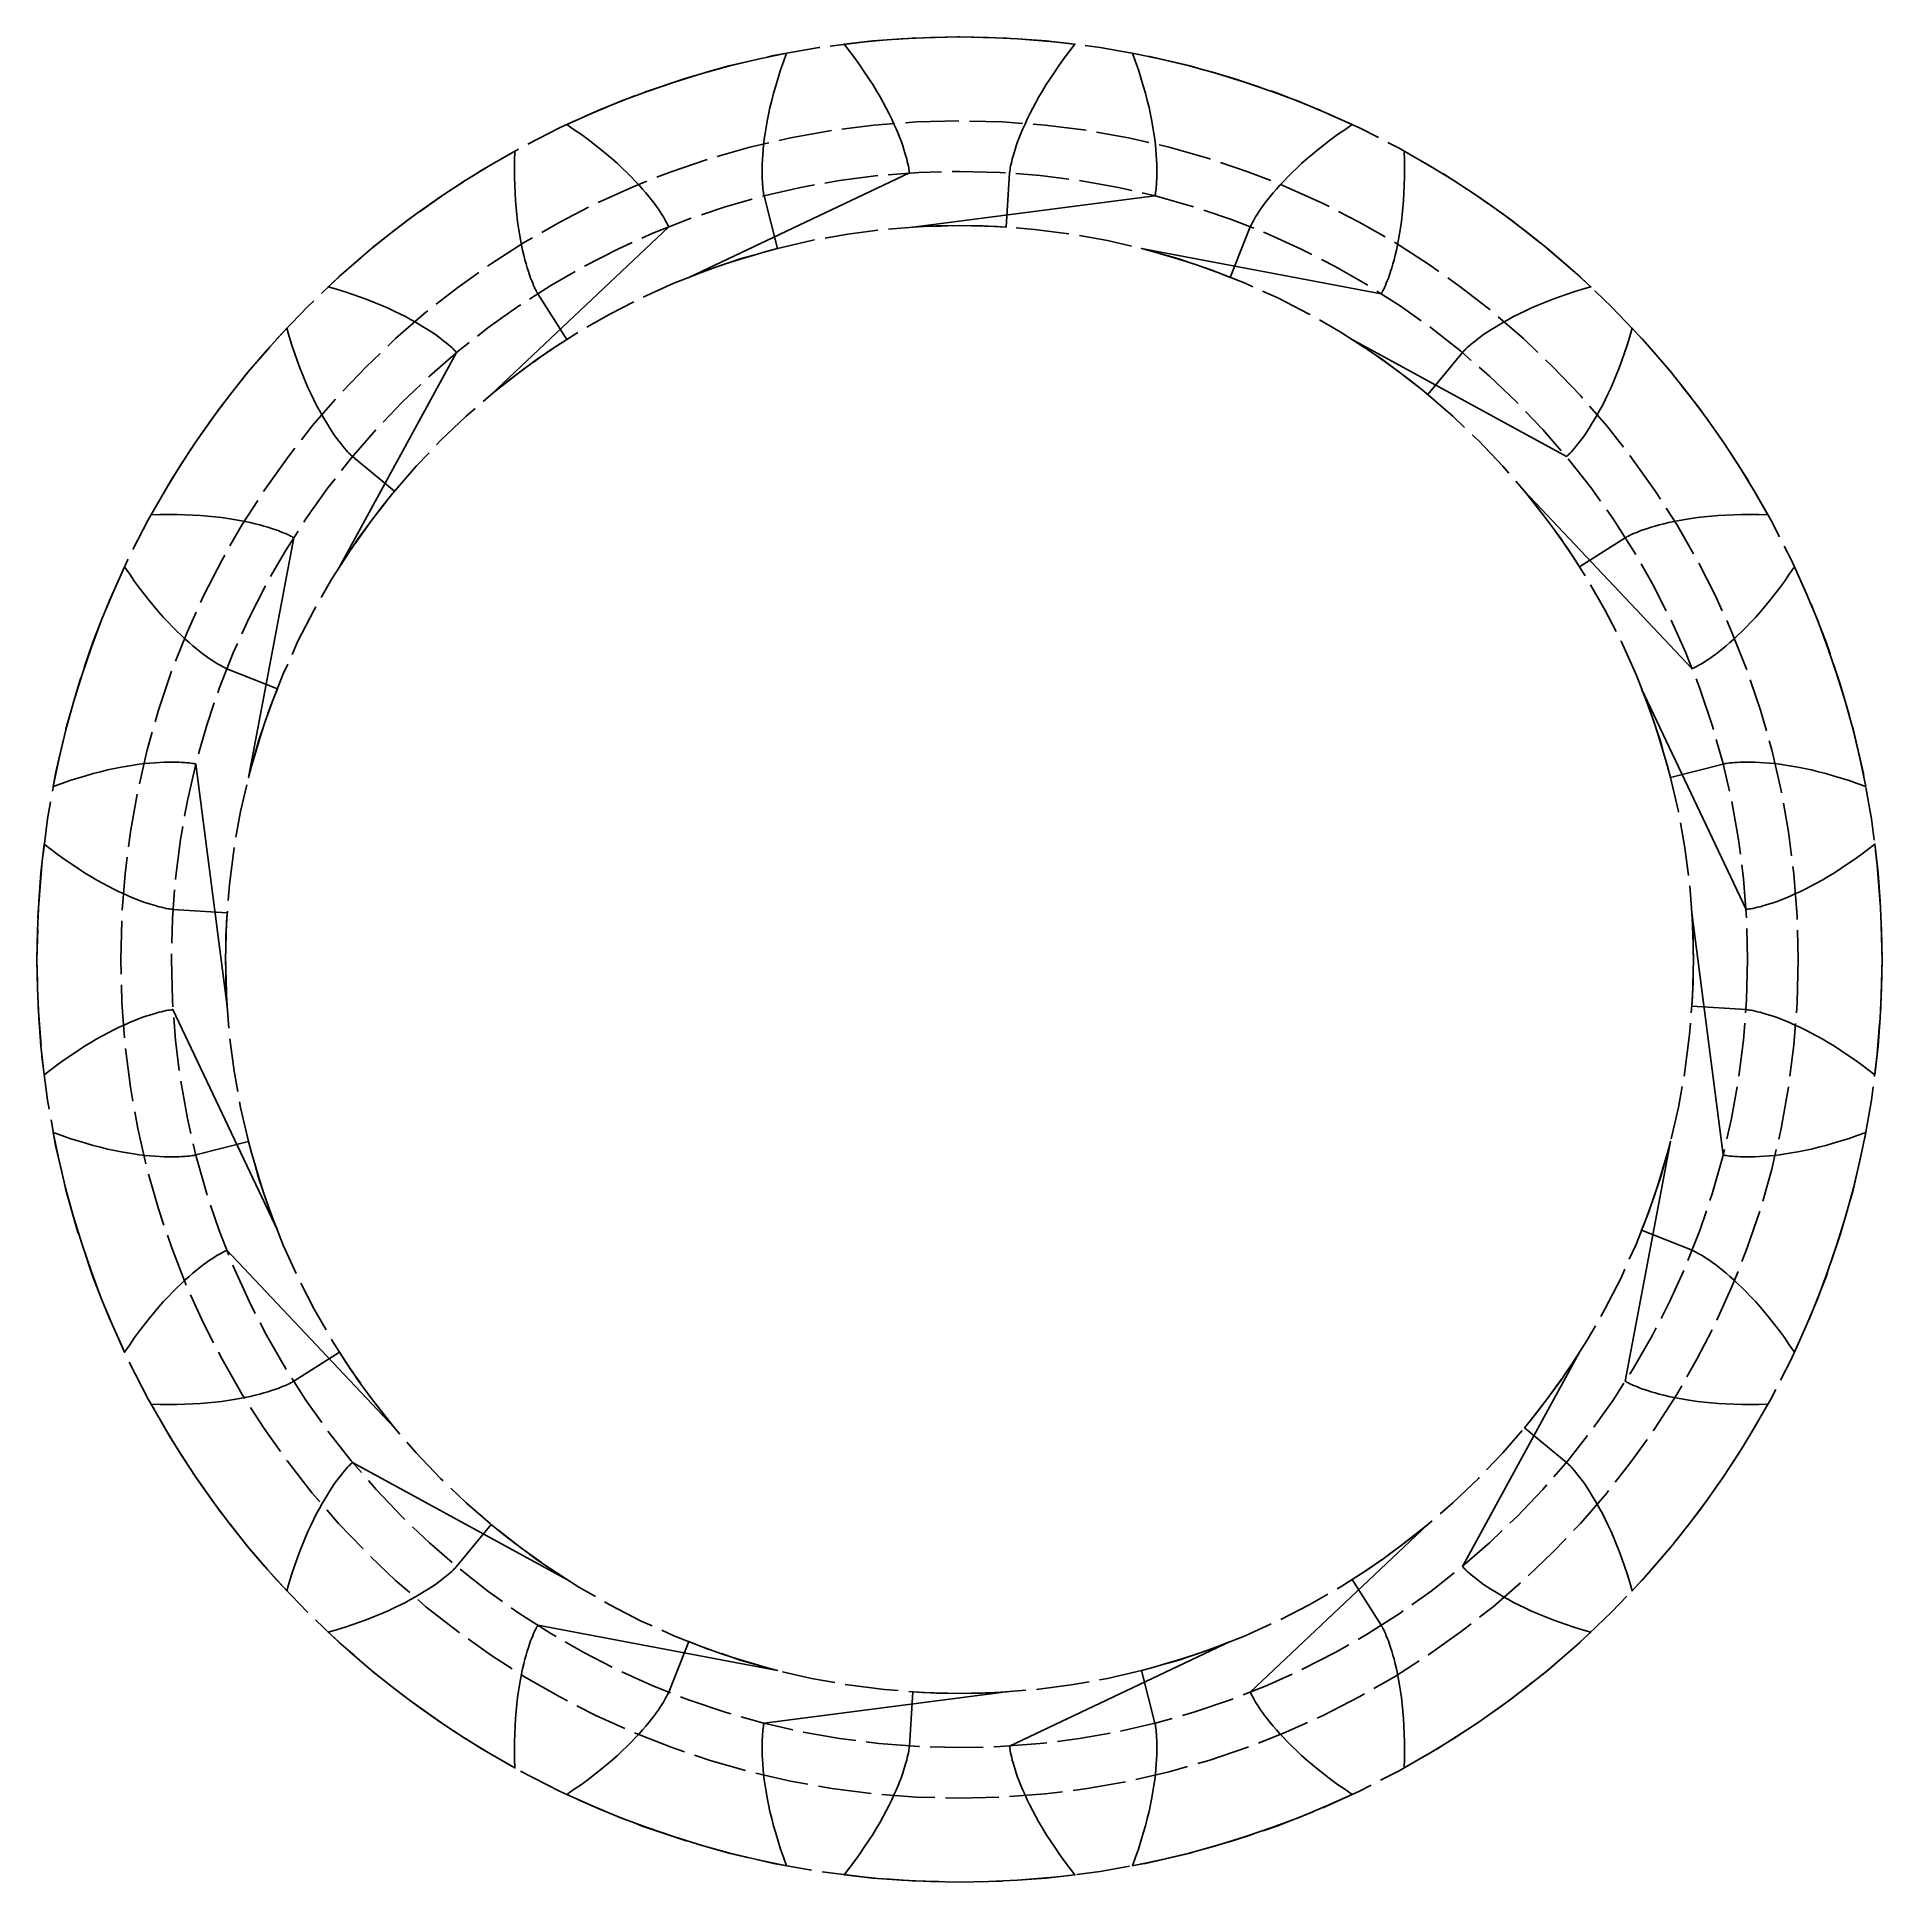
# Model space of a CAD drawing. Header units: metres. Extents: x -22 to 22, y -22 to 22.
import ezdxf

# ---------------------------------------------------------------- set-up
doc = ezdxf.new("R2010")
doc.units = ezdxf.units.M
doc.linetypes.add('DASHED', pattern=[1.524, 1.27, -0.254])
doc.layers.add('GEAR_OUTLINE', color=7, linetype='Continuous')
doc.layers.add('GEAR_REF', color=8, linetype='DASHED')

msp = doc.modelspace()

# ---------------------------------------------------------------- linework, layer by layer
at = {"layer": 'GEAR_OUTLINE'}
msp.add_lwpolyline([(17.465, 1.113), (17.48, 0.835), (17.491, 0.557), (17.498, 0.278), (17.5, 0), (17.498, -0.278), (17.491, -0.557), (17.48, -0.835), (17.465, -1.113), (18.756, -1.195), (18.759, -1.195), (18.769, -1.196), (18.786, -1.198), (18.81, -1.201), (18.84, -1.206), (18.877, -1.212), (18.92, -1.22), (18.97, -1.231), (19.026, -1.244), (19.089, -1.259), (19.158, -1.278), (19.233, -1.3), (19.314, -1.325), (19.401, -1.354), (19.494, -1.387), (19.593, -1.424), (19.697, -1.465), (19.807, -1.511), (19.922, -1.562), (20.042, -1.617), (20.167, -1.679), (20.297, -1.745), (20.432, -1.817), (20.572, -1.895), (20.715, -1.979), (20.863, -2.07), (21.015, -2.167), (21.171, -2.27), (21.33, -2.38), (21.492, -2.498), (21.658, -2.622), (21.827, -2.754), (21.903, -2.068), (21.957, -1.38), (21.989, -0.69), (22, 0), (21.989, 0.69), (21.957, 1.38), (21.903, 2.068), (21.827, 2.754), (21.658, 2.622), (21.492, 2.498), (21.33, 2.38), (21.171, 2.27), (21.015, 2.167), (20.863, 2.07), (20.715, 1.979), (20.572, 1.895), (20.432, 1.817), (20.297, 1.745), (20.167, 1.679), (20.042, 1.617), (19.922, 1.562), (19.807, 1.511), (19.697, 1.465), (19.593, 1.424), (19.494, 1.387), (19.401, 1.354), (19.314, 1.325), (19.233, 1.3), (19.158, 1.278), (19.089, 1.259), (19.026, 1.244), (18.97, 1.231), (18.92, 1.22), (18.877, 1.212), (18.84, 1.206), (18.81, 1.201), (18.786, 1.198), (18.769, 1.196), (18.759, 1.195), (18.756, 1.195), (16.266, 6.455), (16.367, 6.196), (16.463, 5.935), (16.555, 5.672), (16.643, 5.408), (16.727, 5.142), (16.807, 4.876), (16.883, 4.608), (16.954, 4.338), (18.207, 4.659), (18.21, 4.66), (18.22, 4.662), (18.237, 4.666), (18.26, 4.67), (18.291, 4.675), (18.328, 4.68), (18.371, 4.686), (18.422, 4.691), (18.48, 4.697), (18.544, 4.701), (18.615, 4.705), (18.693, 4.707), (18.778, 4.708), (18.87, 4.708), (18.969, 4.705), (19.074, 4.701), (19.186, 4.693), (19.304, 4.684), (19.429, 4.671), (19.561, 4.655), (19.699, 4.636), (19.843, 4.613), (19.994, 4.586), (20.15, 4.554), (20.313, 4.519), (20.482, 4.479), (20.656, 4.433), (20.836, 4.383), (21.021, 4.327), (21.212, 4.266), (21.408, 4.199), (21.61, 4.126), (21.47, 4.802), (21.308, 5.473), (21.126, 6.139), (20.923, 6.798), (20.7, 7.451), (20.456, 8.097), (20.192, 8.735), (19.908, 9.364), (19.788, 9.186), (19.669, 9.017), (19.55, 8.855), (19.433, 8.701), (19.317, 8.554), (19.202, 8.415), (19.09, 8.284), (18.979, 8.159), (18.871, 8.042), (18.765, 7.932), (18.662, 7.828), (18.561, 7.732), (18.464, 7.641), (18.37, 7.558), (18.28, 7.48), (18.194, 7.409), (18.112, 7.343), (18.033, 7.283), (17.959, 7.229), (17.89, 7.18), (17.825, 7.136), (17.766, 7.097), (17.711, 7.062), (17.661, 7.033), (17.617, 7.007), (17.578, 6.986), (17.545, 6.969), (17.518, 6.955), (17.496, 6.945), (17.481, 6.938), (17.472, 6.934), (17.469, 6.933), (13.475, 11.166), (13.651, 10.95), (13.823, 10.731), (13.992, 10.51), (14.158, 10.286), (14.32, 10.06), (14.478, 9.831), (14.632, 9.599), (14.783, 9.365), (15.876, 10.057), (15.879, 10.059), (15.888, 10.064), (15.903, 10.073), (15.924, 10.084), (15.951, 10.098), (15.984, 10.115), (16.024, 10.134), (16.071, 10.155), (16.124, 10.177), (16.184, 10.201), (16.25, 10.227), (16.324, 10.253), (16.404, 10.281), (16.492, 10.308), (16.586, 10.337), (16.688, 10.365), (16.796, 10.392), (16.912, 10.42), (17.035, 10.446), (17.165, 10.472), (17.302, 10.496), (17.447, 10.519), (17.598, 10.54), (17.757, 10.558), (17.922, 10.575), (18.095, 10.589), (18.275, 10.599), (18.462, 10.607), (18.655, 10.612), (18.856, 10.612), (19.063, 10.609), (19.277, 10.602), (18.935, 11.201), (18.574, 11.79), (18.195, 12.367), (17.798, 12.931), (17.384, 13.483), (16.952, 14.022), (16.504, 14.547), (16.04, 15.057), (15.981, 14.852), (15.92, 14.653), (15.857, 14.463), (15.793, 14.28), (15.728, 14.105), (15.662, 13.937), (15.596, 13.777), (15.529, 13.625), (15.462, 13.48), (15.395, 13.342), (15.329, 13.212), (15.264, 13.089), (15.199, 12.973), (15.136, 12.865), (15.074, 12.763), (15.014, 12.668), (14.956, 12.58), (14.9, 12.499), (14.847, 12.425), (14.796, 12.356), (14.748, 12.295), (14.703, 12.239), (14.662, 12.19), (14.624, 12.146), (14.59, 12.108), (14.559, 12.076), (14.533, 12.05), (14.511, 12.028), (14.494, 12.012), (14.482, 12), (14.474, 11.993), (14.471, 11.991), (9.365, 14.783), (9.599, 14.632), (9.831, 14.478), (10.06, 14.32), (10.286, 14.158), (10.51, 13.992), (10.731, 13.823), (10.95, 13.651), (11.166, 13.475), (11.991, 14.471), (11.993, 14.474), (12, 14.482), (12.012, 14.494), (12.028, 14.511), (12.05, 14.533), (12.076, 14.559), (12.108, 14.59), (12.146, 14.624), (12.19, 14.662), (12.239, 14.703), (12.295, 14.748), (12.356, 14.796), (12.425, 14.847), (12.499, 14.9), (12.58, 14.956), (12.668, 15.014), (12.763, 15.074), (12.865, 15.136), (12.973, 15.199), (13.089, 15.264), (13.212, 15.329), (13.342, 15.395), (13.48, 15.462), (13.625, 15.529), (13.777, 15.596), (13.937, 15.662), (14.105, 15.728), (14.28, 15.793), (14.463, 15.857), (14.653, 15.92), (14.852, 15.981), (15.057, 16.04), (14.547, 16.504), (14.022, 16.952), (13.483, 17.384), (12.931, 17.798), (12.367, 18.195), (11.79, 18.574), (11.201, 18.935), (10.602, 19.277), (10.609, 19.063), (10.612, 18.856), (10.612, 18.655), (10.607, 18.462), (10.599, 18.275), (10.589, 18.095), (10.575, 17.922), (10.558, 17.757), (10.54, 17.598), (10.519, 17.447), (10.496, 17.302), (10.472, 17.165), (10.446, 17.035), (10.42, 16.912), (10.392, 16.796), (10.365, 16.688), (10.337, 16.586), (10.308, 16.492), (10.281, 16.404), (10.253, 16.324), (10.227, 16.25), (10.201, 16.184), (10.177, 16.124), (10.155, 16.071), (10.134, 16.024), (10.115, 15.984), (10.098, 15.951), (10.084, 15.924), (10.073, 15.903), (10.064, 15.888), (10.059, 15.879), (10.057, 15.876), (4.338, 16.954), (4.608, 16.883), (4.876, 16.807), (5.142, 16.727), (5.408, 16.643), (5.672, 16.555), (5.935, 16.463), (6.196, 16.367), (6.455, 16.266), (6.933, 17.469), (6.934, 17.472), (6.938, 17.481), (6.945, 17.496), (6.955, 17.518), (6.969, 17.545), (6.986, 17.578), (7.007, 17.617), (7.033, 17.661), (7.062, 17.711), (7.097, 17.766), (7.136, 17.825), (7.18, 17.89), (7.229, 17.959), (7.283, 18.033), (7.343, 18.112), (7.409, 18.194), (7.48, 18.28), (7.558, 18.37), (7.641, 18.464), (7.732, 18.561), (7.828, 18.662), (7.932, 18.765), (8.042, 18.871), (8.159, 18.979), (8.284, 19.09), (8.415, 19.202), (8.554, 19.317), (8.701, 19.433), (8.855, 19.55), (9.017, 19.669), (9.186, 19.788), (9.364, 19.908), (8.735, 20.192), (8.097, 20.456), (7.451, 20.7), (6.798, 20.923), (6.139, 21.126), (5.473, 21.308), (4.802, 21.47), (4.126, 21.61), (4.199, 21.408), (4.266, 21.212), (4.327, 21.021), (4.383, 20.836), (4.433, 20.656), (4.479, 20.482), (4.519, 20.313), (4.554, 20.15), (4.586, 19.994), (4.613, 19.843), (4.636, 19.699), (4.655, 19.561), (4.671, 19.429), (4.684, 19.304), (4.693, 19.186), (4.701, 19.074), (4.705, 18.969), (4.708, 18.87), (4.708, 18.778), (4.707, 18.693), (4.705, 18.615), (4.701, 18.544), (4.697, 18.48), (4.691, 18.422), (4.686, 18.371), (4.68, 18.328), (4.675, 18.291), (4.67, 18.26), (4.666, 18.237), (4.662, 18.22), (4.66, 18.21), (4.659, 18.207), (-1.113, 17.465), (-0.835, 17.48), (-0.557, 17.491), (-0.278, 17.498), (0, 17.5), (0.278, 17.498), (0.557, 17.491), (0.835, 17.48), (1.113, 17.465), (1.195, 18.756), (1.195, 18.759), (1.196, 18.769), (1.198, 18.786), (1.201, 18.81), (1.206, 18.84), (1.212, 18.877), (1.22, 18.92), (1.231, 18.97), (1.244, 19.026), (1.259, 19.089), (1.278, 19.158), (1.3, 19.233), (1.325, 19.314), (1.354, 19.401), (1.387, 19.494), (1.424, 19.593), (1.465, 19.697), (1.511, 19.807), (1.562, 19.922), (1.617, 20.042), (1.679, 20.167), (1.745, 20.297), (1.817, 20.432), (1.895, 20.572), (1.979, 20.715), (2.07, 20.863), (2.167, 21.015), (2.27, 21.171), (2.38, 21.33), (2.498, 21.492), (2.622, 21.658), (2.754, 21.827), (2.068, 21.903), (1.38, 21.957), (0.69, 21.989), (0, 22), (-0.69, 21.989), (-1.38, 21.957), (-2.068, 21.903), (-2.754, 21.827), (-2.622, 21.658), (-2.498, 21.492), (-2.38, 21.33), (-2.27, 21.171), (-2.167, 21.015), (-2.07, 20.863), (-1.979, 20.715), (-1.895, 20.572), (-1.817, 20.432), (-1.745, 20.297), (-1.679, 20.167), (-1.617, 20.042), (-1.562, 19.922), (-1.511, 19.807), (-1.465, 19.697), (-1.424, 19.593), (-1.387, 19.494), (-1.354, 19.401), (-1.325, 19.314), (-1.3, 19.233), (-1.278, 19.158), (-1.259, 19.089), (-1.244, 19.026), (-1.231, 18.97), (-1.22, 18.92), (-1.212, 18.877), (-1.206, 18.84), (-1.201, 18.81), (-1.198, 18.786), (-1.196, 18.769), (-1.195, 18.759), (-1.195, 18.756), (-6.455, 16.266), (-6.196, 16.367), (-5.935, 16.463), (-5.672, 16.555), (-5.408, 16.643), (-5.142, 16.727), (-4.876, 16.807), (-4.608, 16.883), (-4.338, 16.954), (-4.659, 18.207), (-4.66, 18.21), (-4.662, 18.22), (-4.666, 18.237), (-4.67, 18.26), (-4.675, 18.291), (-4.68, 18.328), (-4.686, 18.371), (-4.691, 18.422), (-4.697, 18.48), (-4.701, 18.544), (-4.705, 18.615), (-4.707, 18.693), (-4.708, 18.778), (-4.708, 18.87), (-4.705, 18.969), (-4.701, 19.074), (-4.693, 19.186), (-4.684, 19.304), (-4.671, 19.429), (-4.655, 19.561), (-4.636, 19.699), (-4.613, 19.843), (-4.586, 19.994), (-4.554, 20.15), (-4.519, 20.313), (-4.479, 20.482), (-4.433, 20.656), (-4.383, 20.836), (-4.327, 21.021), (-4.266, 21.212), (-4.199, 21.408), (-4.126, 21.61), (-4.802, 21.47), (-5.473, 21.308), (-6.139, 21.126), (-6.798, 20.923), (-7.451, 20.7), (-8.097, 20.456), (-8.735, 20.192), (-9.364, 19.908), (-9.186, 19.788), (-9.017, 19.669), (-8.855, 19.55), (-8.701, 19.433), (-8.554, 19.317), (-8.415, 19.202), (-8.284, 19.09), (-8.159, 18.979), (-8.042, 18.871), (-7.932, 18.765), (-7.828, 18.662), (-7.732, 18.561), (-7.641, 18.464), (-7.558, 18.37), (-7.48, 18.28), (-7.409, 18.194), (-7.343, 18.112), (-7.283, 18.033), (-7.229, 17.959), (-7.18, 17.89), (-7.136, 17.825), (-7.097, 17.766), (-7.062, 17.711), (-7.033, 17.661), (-7.007, 17.617), (-6.986, 17.578), (-6.969, 17.545), (-6.955, 17.518), (-6.945, 17.496), (-6.938, 17.481), (-6.934, 17.472), (-6.933, 17.469), (-11.166, 13.475), (-10.95, 13.651), (-10.731, 13.823), (-10.51, 13.992), (-10.286, 14.158), (-10.06, 14.32), (-9.831, 14.478), (-9.599, 14.632), (-9.365, 14.783), (-10.057, 15.876), (-10.059, 15.879), (-10.064, 15.888), (-10.073, 15.903), (-10.084, 15.924), (-10.098, 15.951), (-10.115, 15.984), (-10.134, 16.024), (-10.155, 16.071), (-10.177, 16.124), (-10.201, 16.184), (-10.227, 16.25), (-10.253, 16.324), (-10.281, 16.404), (-10.308, 16.492), (-10.337, 16.586), (-10.365, 16.688), (-10.392, 16.796), (-10.42, 16.912), (-10.446, 17.035), (-10.472, 17.165), (-10.496, 17.302), (-10.519, 17.447), (-10.54, 17.598), (-10.558, 17.757), (-10.575, 17.922), (-10.589, 18.095), (-10.599, 18.275), (-10.607, 18.462), (-10.612, 18.655), (-10.612, 18.856), (-10.609, 19.063), (-10.602, 19.277), (-11.201, 18.935), (-11.79, 18.574), (-12.367, 18.195), (-12.931, 17.798), (-13.483, 17.384), (-14.022, 16.952), (-14.547, 16.504), (-15.057, 16.04), (-14.852, 15.981), (-14.653, 15.92), (-14.463, 15.857), (-14.28, 15.793), (-14.105, 15.728), (-13.937, 15.662), (-13.777, 15.596), (-13.625, 15.529), (-13.48, 15.462), (-13.342, 15.395), (-13.212, 15.329), (-13.089, 15.264), (-12.973, 15.199), (-12.865, 15.136), (-12.763, 15.074), (-12.668, 15.014), (-12.58, 14.956), (-12.499, 14.9), (-12.425, 14.847), (-12.356, 14.796), (-12.295, 14.748), (-12.239, 14.703), (-12.19, 14.662), (-12.146, 14.624), (-12.108, 14.59), (-12.076, 14.559), (-12.05, 14.533), (-12.028, 14.511), (-12.012, 14.494), (-12, 14.482), (-11.993, 14.474), (-11.991, 14.471), (-14.783, 9.365), (-14.632, 9.599), (-14.478, 9.831), (-14.32, 10.06), (-14.158, 10.286), (-13.992, 10.51), (-13.823, 10.731), (-13.651, 10.95), (-13.475, 11.166), (-14.471, 11.991), (-14.474, 11.993), (-14.482, 12), (-14.494, 12.012), (-14.511, 12.028), (-14.533, 12.05), (-14.559, 12.076), (-14.59, 12.108), (-14.624, 12.146), (-14.662, 12.19), (-14.703, 12.239), (-14.748, 12.295), (-14.796, 12.356), (-14.847, 12.425), (-14.9, 12.499), (-14.956, 12.58), (-15.014, 12.668), (-15.074, 12.763), (-15.136, 12.865), (-15.199, 12.973), (-15.264, 13.089), (-15.329, 13.212), (-15.395, 13.342), (-15.462, 13.48), (-15.529, 13.625), (-15.596, 13.777), (-15.662, 13.937), (-15.728, 14.105), (-15.793, 14.28), (-15.857, 14.463), (-15.92, 14.653), (-15.981, 14.852), (-16.04, 15.057), (-16.504, 14.547), (-16.952, 14.022), (-17.384, 13.483), (-17.798, 12.931), (-18.195, 12.367), (-18.574, 11.79), (-18.935, 11.201), (-19.277, 10.602), (-19.063, 10.609), (-18.856, 10.612), (-18.655, 10.612), (-18.462, 10.607), (-18.275, 10.599), (-18.095, 10.589), (-17.922, 10.575), (-17.757, 10.558), (-17.598, 10.54), (-17.447, 10.519), (-17.302, 10.496), (-17.165, 10.472), (-17.035, 10.446), (-16.912, 10.42), (-16.796, 10.392), (-16.688, 10.365), (-16.586, 10.337), (-16.492, 10.308), (-16.404, 10.281), (-16.324, 10.253), (-16.25, 10.227), (-16.184, 10.201), (-16.124, 10.177), (-16.071, 10.155), (-16.024, 10.134), (-15.984, 10.115), (-15.951, 10.098), (-15.924, 10.084), (-15.903, 10.073), (-15.888, 10.064), (-15.879, 10.059), (-15.876, 10.057), (-16.954, 4.338), (-16.883, 4.608), (-16.807, 4.876), (-16.727, 5.142), (-16.643, 5.408), (-16.555, 5.672), (-16.463, 5.935), (-16.367, 6.196), (-16.266, 6.455), (-17.469, 6.933), (-17.472, 6.934), (-17.481, 6.938), (-17.496, 6.945), (-17.518, 6.955), (-17.545, 6.969), (-17.578, 6.986), (-17.617, 7.007), (-17.661, 7.033), (-17.711, 7.062), (-17.766, 7.097), (-17.825, 7.136), (-17.89, 7.18), (-17.959, 7.229), (-18.033, 7.283), (-18.112, 7.343), (-18.194, 7.409), (-18.28, 7.48), (-18.37, 7.558), (-18.464, 7.641), (-18.561, 7.732), (-18.662, 7.828), (-18.765, 7.932), (-18.871, 8.042), (-18.979, 8.159), (-19.09, 8.284), (-19.202, 8.415), (-19.317, 8.554), (-19.433, 8.701), (-19.55, 8.855), (-19.669, 9.017), (-19.788, 9.186), (-19.908, 9.364), (-20.192, 8.735), (-20.456, 8.097), (-20.7, 7.451), (-20.923, 6.798), (-21.126, 6.139), (-21.308, 5.473), (-21.47, 4.802), (-21.61, 4.126), (-21.408, 4.199), (-21.212, 4.266), (-21.021, 4.327), (-20.836, 4.383), (-20.656, 4.433), (-20.482, 4.479), (-20.313, 4.519), (-20.15, 4.554), (-19.994, 4.586), (-19.843, 4.613), (-19.699, 4.636), (-19.561, 4.655), (-19.429, 4.671), (-19.304, 4.684), (-19.186, 4.693), (-19.074, 4.701), (-18.969, 4.705), (-18.87, 4.708), (-18.778, 4.708), (-18.693, 4.707), (-18.615, 4.705), (-18.544, 4.701), (-18.48, 4.697), (-18.422, 4.691), (-18.371, 4.686), (-18.328, 4.68), (-18.291, 4.675), (-18.26, 4.67), (-18.237, 4.666), (-18.22, 4.662), (-18.21, 4.66), (-18.207, 4.659), (-17.465, -1.113), (-17.48, -0.835), (-17.491, -0.557), (-17.498, -0.278), (-17.5, 0), (-17.498, 0.278), (-17.491, 0.557), (-17.48, 0.835), (-17.465, 1.113), (-18.756, 1.195), (-18.759, 1.195), (-18.769, 1.196), (-18.786, 1.198), (-18.81, 1.201), (-18.84, 1.206), (-18.877, 1.212), (-18.92, 1.22), (-18.97, 1.231), (-19.026, 1.244), (-19.089, 1.259), (-19.158, 1.278), (-19.233, 1.3), (-19.314, 1.325), (-19.401, 1.354), (-19.494, 1.387), (-19.593, 1.424), (-19.697, 1.465), (-19.807, 1.511), (-19.922, 1.562), (-20.042, 1.617), (-20.167, 1.679), (-20.297, 1.745), (-20.432, 1.817), (-20.572, 1.895), (-20.715, 1.979), (-20.863, 2.07), (-21.015, 2.167), (-21.171, 2.27), (-21.33, 2.38), (-21.492, 2.498), (-21.658, 2.622), (-21.827, 2.754), (-21.903, 2.068), (-21.957, 1.38), (-21.989, 0.69), (-22, 0), (-21.989, -0.69), (-21.957, -1.38), (-21.903, -2.068), (-21.827, -2.754), (-21.658, -2.622), (-21.492, -2.498), (-21.33, -2.38), (-21.171, -2.27), (-21.015, -2.167), (-20.863, -2.07), (-20.715, -1.979), (-20.572, -1.895), (-20.432, -1.817), (-20.297, -1.745), (-20.167, -1.679), (-20.042, -1.617), (-19.922, -1.562), (-19.807, -1.511), (-19.697, -1.465), (-19.593, -1.424), (-19.494, -1.387), (-19.401, -1.354), (-19.314, -1.325), (-19.233, -1.3), (-19.158, -1.278), (-19.089, -1.259), (-19.026, -1.244), (-18.97, -1.231), (-18.92, -1.22), (-18.877, -1.212), (-18.84, -1.206), (-18.81, -1.201), (-18.786, -1.198), (-18.769, -1.196), (-18.759, -1.195), (-18.756, -1.195), (-16.266, -6.455), (-16.367, -6.196), (-16.463, -5.935), (-16.555, -5.672), (-16.643, -5.408), (-16.727, -5.142), (-16.807, -4.876), (-16.883, -4.608), (-16.954, -4.338), (-18.207, -4.659), (-18.21, -4.66), (-18.22, -4.662), (-18.237, -4.666), (-18.26, -4.67), (-18.291, -4.675), (-18.328, -4.68), (-18.371, -4.686), (-18.422, -4.691), (-18.48, -4.697), (-18.544, -4.701), (-18.615, -4.705), (-18.693, -4.707), (-18.778, -4.708), (-18.87, -4.708), (-18.969, -4.705), (-19.074, -4.701), (-19.186, -4.693), (-19.304, -4.684), (-19.429, -4.671), (-19.561, -4.655), (-19.699, -4.636), (-19.843, -4.613), (-19.994, -4.586), (-20.15, -4.554), (-20.313, -4.519), (-20.482, -4.479), (-20.656, -4.433), (-20.836, -4.383), (-21.021, -4.327), (-21.212, -4.266), (-21.408, -4.199), (-21.61, -4.126), (-21.47, -4.802), (-21.308, -5.473), (-21.126, -6.139), (-20.923, -6.798), (-20.7, -7.451), (-20.456, -8.097), (-20.192, -8.735), (-19.908, -9.364), (-19.788, -9.186), (-19.669, -9.017), (-19.55, -8.855), (-19.433, -8.701), (-19.317, -8.554), (-19.202, -8.415), (-19.09, -8.284), (-18.979, -8.159), (-18.871, -8.042), (-18.765, -7.932), (-18.662, -7.828), (-18.561, -7.732), (-18.464, -7.641), (-18.37, -7.558), (-18.28, -7.48), (-18.194, -7.409), (-18.112, -7.343), (-18.033, -7.283), (-17.959, -7.229), (-17.89, -7.18), (-17.825, -7.136), (-17.766, -7.097), (-17.711, -7.062), (-17.661, -7.033), (-17.617, -7.007), (-17.578, -6.986), (-17.545, -6.969), (-17.518, -6.955), (-17.496, -6.945), (-17.481, -6.938), (-17.472, -6.934), (-17.469, -6.933), (-13.475, -11.166), (-13.651, -10.95), (-13.823, -10.731), (-13.992, -10.51), (-14.158, -10.286), (-14.32, -10.06), (-14.478, -9.831), (-14.632, -9.599), (-14.783, -9.365), (-15.876, -10.057), (-15.879, -10.059), (-15.888, -10.064), (-15.903, -10.073), (-15.924, -10.084), (-15.951, -10.098), (-15.984, -10.115), (-16.024, -10.134), (-16.071, -10.155), (-16.124, -10.177), (-16.184, -10.201), (-16.25, -10.227), (-16.324, -10.253), (-16.404, -10.281), (-16.492, -10.308), (-16.586, -10.337), (-16.688, -10.365), (-16.796, -10.392), (-16.912, -10.42), (-17.035, -10.446), (-17.165, -10.472), (-17.302, -10.496), (-17.447, -10.519), (-17.598, -10.54), (-17.757, -10.558), (-17.922, -10.575), (-18.095, -10.589), (-18.275, -10.599), (-18.462, -10.607), (-18.655, -10.612), (-18.856, -10.612), (-19.063, -10.609), (-19.277, -10.602), (-18.935, -11.201), (-18.574, -11.79), (-18.195, -12.367), (-17.798, -12.931), (-17.384, -13.483), (-16.952, -14.022), (-16.504, -14.547), (-16.04, -15.057), (-15.981, -14.852), (-15.92, -14.653), (-15.857, -14.463), (-15.793, -14.28), (-15.728, -14.105), (-15.662, -13.937), (-15.596, -13.777), (-15.529, -13.625), (-15.462, -13.48), (-15.395, -13.342), (-15.329, -13.212), (-15.264, -13.089), (-15.199, -12.973), (-15.136, -12.865), (-15.074, -12.763), (-15.014, -12.668), (-14.956, -12.58), (-14.9, -12.499), (-14.847, -12.425), (-14.796, -12.356), (-14.748, -12.295), (-14.703, -12.239), (-14.662, -12.19), (-14.624, -12.146), (-14.59, -12.108), (-14.559, -12.076), (-14.533, -12.05), (-14.511, -12.028), (-14.494, -12.012), (-14.482, -12), (-14.474, -11.993), (-14.471, -11.991), (-9.365, -14.783), (-9.599, -14.632), (-9.831, -14.478), (-10.06, -14.32), (-10.286, -14.158), (-10.51, -13.992), (-10.731, -13.823), (-10.95, -13.651), (-11.166, -13.475), (-11.991, -14.471), (-11.993, -14.474), (-12, -14.482), (-12.012, -14.494), (-12.028, -14.511), (-12.05, -14.533), (-12.076, -14.559), (-12.108, -14.59), (-12.146, -14.624), (-12.19, -14.662), (-12.239, -14.703), (-12.295, -14.748), (-12.356, -14.796), (-12.425, -14.847), (-12.499, -14.9), (-12.58, -14.956), (-12.668, -15.014), (-12.763, -15.074), (-12.865, -15.136), (-12.973, -15.199), (-13.089, -15.264), (-13.212, -15.329), (-13.342, -15.395), (-13.48, -15.462), (-13.625, -15.529), (-13.777, -15.596), (-13.937, -15.662), (-14.105, -15.728), (-14.28, -15.793), (-14.463, -15.857), (-14.653, -15.92), (-14.852, -15.981), (-15.057, -16.04), (-14.547, -16.504), (-14.022, -16.952), (-13.483, -17.384), (-12.931, -17.798), (-12.367, -18.195), (-11.79, -18.574), (-11.201, -18.935), (-10.602, -19.277), (-10.609, -19.063), (-10.612, -18.856), (-10.612, -18.655), (-10.607, -18.462), (-10.599, -18.275), (-10.589, -18.095), (-10.575, -17.922), (-10.558, -17.757), (-10.54, -17.598), (-10.519, -17.447), (-10.496, -17.302), (-10.472, -17.165), (-10.446, -17.035), (-10.42, -16.912), (-10.392, -16.796), (-10.365, -16.688), (-10.337, -16.586), (-10.308, -16.492), (-10.281, -16.404), (-10.253, -16.324), (-10.227, -16.25), (-10.201, -16.184), (-10.177, -16.124), (-10.155, -16.071), (-10.134, -16.024), (-10.115, -15.984), (-10.098, -15.951), (-10.084, -15.924), (-10.073, -15.903), (-10.064, -15.888), (-10.059, -15.879), (-10.057, -15.876), (-4.338, -16.954), (-4.608, -16.883), (-4.876, -16.807), (-5.142, -16.727), (-5.408, -16.643), (-5.672, -16.555), (-5.935, -16.463), (-6.196, -16.367), (-6.455, -16.266), (-6.933, -17.469), (-6.934, -17.472), (-6.938, -17.481), (-6.945, -17.496), (-6.955, -17.518), (-6.969, -17.545), (-6.986, -17.578), (-7.007, -17.617), (-7.033, -17.661), (-7.062, -17.711), (-7.097, -17.766), (-7.136, -17.825), (-7.18, -17.89), (-7.229, -17.959), (-7.283, -18.033), (-7.343, -18.112), (-7.409, -18.194), (-7.48, -18.28), (-7.558, -18.37), (-7.641, -18.464), (-7.732, -18.561), (-7.828, -18.662), (-7.932, -18.765), (-8.042, -18.871), (-8.159, -18.979), (-8.284, -19.09), (-8.415, -19.202), (-8.554, -19.317), (-8.701, -19.433), (-8.855, -19.55), (-9.017, -19.669), (-9.186, -19.788), (-9.364, -19.908), (-8.735, -20.192), (-8.097, -20.456), (-7.451, -20.7), (-6.798, -20.923), (-6.139, -21.126), (-5.473, -21.308), (-4.802, -21.47), (-4.126, -21.61), (-4.199, -21.408), (-4.266, -21.212), (-4.327, -21.021), (-4.383, -20.836), (-4.433, -20.656), (-4.479, -20.482), (-4.519, -20.313), (-4.554, -20.15), (-4.586, -19.994), (-4.613, -19.843), (-4.636, -19.699), (-4.655, -19.561), (-4.671, -19.429), (-4.684, -19.304), (-4.693, -19.186), (-4.701, -19.074), (-4.705, -18.969), (-4.708, -18.87), (-4.708, -18.778), (-4.707, -18.693), (-4.705, -18.615), (-4.701, -18.544), (-4.697, -18.48), (-4.691, -18.422), (-4.686, -18.371), (-4.68, -18.328), (-4.675, -18.291), (-4.67, -18.26), (-4.666, -18.237), (-4.662, -18.22), (-4.66, -18.21), (-4.659, -18.207), (1.113, -17.465), (0.835, -17.48), (0.557, -17.491), (0.278, -17.498), (0, -17.5), (-0.278, -17.498), (-0.557, -17.491), (-0.835, -17.48), (-1.113, -17.465), (-1.195, -18.756), (-1.195, -18.759), (-1.196, -18.769), (-1.198, -18.786), (-1.201, -18.81), (-1.206, -18.84), (-1.212, -18.877), (-1.22, -18.92), (-1.231, -18.97), (-1.244, -19.026), (-1.259, -19.089), (-1.278, -19.158), (-1.3, -19.233), (-1.325, -19.314), (-1.354, -19.401), (-1.387, -19.494), (-1.424, -19.593), (-1.465, -19.697), (-1.511, -19.807), (-1.562, -19.922), (-1.617, -20.042), (-1.679, -20.167), (-1.745, -20.297), (-1.817, -20.432), (-1.895, -20.572), (-1.979, -20.715), (-2.07, -20.863), (-2.167, -21.015), (-2.27, -21.171), (-2.38, -21.33), (-2.498, -21.492), (-2.622, -21.658), (-2.754, -21.827), (-2.068, -21.903), (-1.38, -21.957), (-0.69, -21.989), (0, -22), (0.69, -21.989), (1.38, -21.957), (2.068, -21.903), (2.754, -21.827), (2.622, -21.658), (2.498, -21.492), (2.38, -21.33), (2.27, -21.171), (2.167, -21.015), (2.07, -20.863), (1.979, -20.715), (1.895, -20.572), (1.817, -20.432), (1.745, -20.297), (1.679, -20.167), (1.617, -20.042), (1.562, -19.922), (1.511, -19.807), (1.465, -19.697), (1.424, -19.593), (1.387, -19.494), (1.354, -19.401), (1.325, -19.314), (1.3, -19.233), (1.278, -19.158), (1.259, -19.089), (1.244, -19.026), (1.231, -18.97), (1.22, -18.92), (1.212, -18.877), (1.206, -18.84), (1.201, -18.81), (1.198, -18.786), (1.196, -18.769), (1.195, -18.759), (1.195, -18.756), (6.455, -16.266), (6.196, -16.367), (5.935, -16.463), (5.672, -16.555), (5.408, -16.643), (5.142, -16.727), (4.876, -16.807), (4.608, -16.883), (4.338, -16.954), (4.659, -18.207), (4.66, -18.21), (4.662, -18.22), (4.666, -18.237), (4.67, -18.26), (4.675, -18.291), (4.68, -18.328), (4.686, -18.371), (4.691, -18.422), (4.697, -18.48), (4.701, -18.544), (4.705, -18.615), (4.707, -18.693), (4.708, -18.778), (4.708, -18.87), (4.705, -18.969), (4.701, -19.074), (4.693, -19.186), (4.684, -19.304), (4.671, -19.429), (4.655, -19.561), (4.636, -19.699), (4.613, -19.843), (4.586, -19.994), (4.554, -20.15), (4.519, -20.313), (4.479, -20.482), (4.433, -20.656), (4.383, -20.836), (4.327, -21.021), (4.266, -21.212), (4.199, -21.408), (4.126, -21.61), (4.802, -21.47), (5.473, -21.308), (6.139, -21.126), (6.798, -20.923), (7.451, -20.7), (8.097, -20.456), (8.735, -20.192), (9.364, -19.908), (9.186, -19.788), (9.017, -19.669), (8.855, -19.55), (8.701, -19.433), (8.554, -19.317), (8.415, -19.202), (8.284, -19.09), (8.159, -18.979), (8.042, -18.871), (7.932, -18.765), (7.828, -18.662), (7.732, -18.561), (7.641, -18.464), (7.558, -18.37), (7.48, -18.28), (7.409, -18.194), (7.343, -18.112), (7.283, -18.033), (7.229, -17.959), (7.18, -17.89), (7.136, -17.825), (7.097, -17.766), (7.062, -17.711), (7.033, -17.661), (7.007, -17.617), (6.986, -17.578), (6.969, -17.545), (6.955, -17.518), (6.945, -17.496), (6.938, -17.481), (6.934, -17.472), (6.933, -17.469), (11.166, -13.475), (10.95, -13.651), (10.731, -13.823), (10.51, -13.992), (10.286, -14.158), (10.06, -14.32), (9.831, -14.478), (9.599, -14.632), (9.365, -14.783), (10.057, -15.876), (10.059, -15.879), (10.064, -15.888), (10.073, -15.903), (10.084, -15.924), (10.098, -15.951), (10.115, -15.984), (10.134, -16.024), (10.155, -16.071), (10.177, -16.124), (10.201, -16.184), (10.227, -16.25), (10.253, -16.324), (10.281, -16.404), (10.308, -16.492), (10.337, -16.586), (10.365, -16.688), (10.392, -16.796), (10.42, -16.912), (10.446, -17.035), (10.472, -17.165), (10.496, -17.302), (10.519, -17.447), (10.54, -17.598), (10.558, -17.757), (10.575, -17.922), (10.589, -18.095), (10.599, -18.275), (10.607, -18.462), (10.612, -18.655), (10.612, -18.856), (10.609, -19.063), (10.602, -19.277), (11.201, -18.935), (11.79, -18.574), (12.367, -18.195), (12.931, -17.798), (13.483, -17.384), (14.022, -16.952), (14.547, -16.504), (15.057, -16.04), (14.852, -15.981), (14.653, -15.92), (14.463, -15.857), (14.28, -15.793), (14.105, -15.728), (13.937, -15.662), (13.777, -15.596), (13.625, -15.529), (13.48, -15.462), (13.342, -15.395), (13.212, -15.329), (13.089, -15.264), (12.973, -15.199), (12.865, -15.136), (12.763, -15.074), (12.668, -15.014), (12.58, -14.956), (12.499, -14.9), (12.425, -14.847), (12.356, -14.796), (12.295, -14.748), (12.239, -14.703), (12.19, -14.662), (12.146, -14.624), (12.108, -14.59), (12.076, -14.559), (12.05, -14.533), (12.028, -14.511), (12.012, -14.494), (12, -14.482), (11.993, -14.474), (11.991, -14.471), (14.783, -9.365), (14.632, -9.599), (14.478, -9.831), (14.32, -10.06), (14.158, -10.286), (13.992, -10.51), (13.823, -10.731), (13.651, -10.95), (13.475, -11.166), (14.471, -11.991), (14.474, -11.993), (14.482, -12), (14.494, -12.012), (14.511, -12.028), (14.533, -12.05), (14.559, -12.076), (14.59, -12.108), (14.624, -12.146), (14.662, -12.19), (14.703, -12.239), (14.748, -12.295), (14.796, -12.356), (14.847, -12.425), (14.9, -12.499), (14.956, -12.58), (15.014, -12.668), (15.074, -12.763), (15.136, -12.865), (15.199, -12.973), (15.264, -13.089), (15.329, -13.212), (15.395, -13.342), (15.462, -13.48), (15.529, -13.625), (15.596, -13.777), (15.662, -13.937), (15.728, -14.105), (15.793, -14.28), (15.857, -14.463), (15.92, -14.653), (15.981, -14.852), (16.04, -15.057), (16.504, -14.547), (16.952, -14.022), (17.384, -13.483), (17.798, -12.931), (18.195, -12.367), (18.574, -11.79), (18.935, -11.201), (19.277, -10.602), (19.063, -10.609), (18.856, -10.612), (18.655, -10.612), (18.462, -10.607), (18.275, -10.599), (18.095, -10.589), (17.922, -10.575), (17.757, -10.558), (17.598, -10.54), (17.447, -10.519), (17.302, -10.496), (17.165, -10.472), (17.035, -10.446), (16.912, -10.42), (16.796, -10.392), (16.688, -10.365), (16.586, -10.337), (16.492, -10.308), (16.404, -10.281), (16.324, -10.253), (16.25, -10.227), (16.184, -10.201), (16.124, -10.177), (16.071, -10.155), (16.024, -10.134), (15.984, -10.115), (15.951, -10.098), (15.924, -10.084), (15.903, -10.073), (15.888, -10.064), (15.879, -10.059), (15.876, -10.057), (16.954, -4.338), (16.883, -4.608), (16.807, -4.876), (16.727, -5.142), (16.643, -5.408), (16.555, -5.672), (16.463, -5.935), (16.367, -6.196), (16.266, -6.455), (17.469, -6.933), (17.472, -6.934), (17.481, -6.938), (17.496, -6.945), (17.518, -6.955), (17.545, -6.969), (17.578, -6.986), (17.617, -7.007), (17.661, -7.033), (17.711, -7.062), (17.766, -7.097), (17.825, -7.136), (17.89, -7.18), (17.959, -7.229), (18.033, -7.283), (18.112, -7.343), (18.194, -7.409), (18.28, -7.48), (18.37, -7.558), (18.464, -7.641), (18.561, -7.732), (18.662, -7.828), (18.765, -7.932), (18.871, -8.042), (18.979, -8.159), (19.09, -8.284), (19.202, -8.415), (19.317, -8.554), (19.433, -8.701), (19.55, -8.855), (19.669, -9.017), (19.788, -9.186), (19.908, -9.364), (20.192, -8.735), (20.456, -8.097), (20.7, -7.451), (20.923, -6.798), (21.126, -6.139), (21.308, -5.473), (21.47, -4.802), (21.61, -4.126), (21.408, -4.199), (21.212, -4.266), (21.021, -4.327), (20.836, -4.383), (20.656, -4.433), (20.482, -4.479), (20.313, -4.519), (20.15, -4.554), (19.994, -4.586), (19.843, -4.613), (19.699, -4.636), (19.561, -4.655), (19.429, -4.671), (19.304, -4.684), (19.186, -4.693), (19.074, -4.701), (18.969, -4.705), (18.87, -4.708), (18.778, -4.708), (18.693, -4.707), (18.615, -4.705), (18.544, -4.701), (18.48, -4.697), (18.422, -4.691), (18.371, -4.686), (18.328, -4.68), (18.291, -4.675), (18.26, -4.67), (18.237, -4.666), (18.22, -4.662), (18.21, -4.66), (18.207, -4.659), (17.465, 1.113)], close=True, dxfattribs=at)
at = {"layer": 'GEAR_REF'}
for radius in [22, 20, 18.794, 17.5]:
    msp.add_circle((0, 0), radius, dxfattribs=at)

doc.saveas('drawing.dxf')
